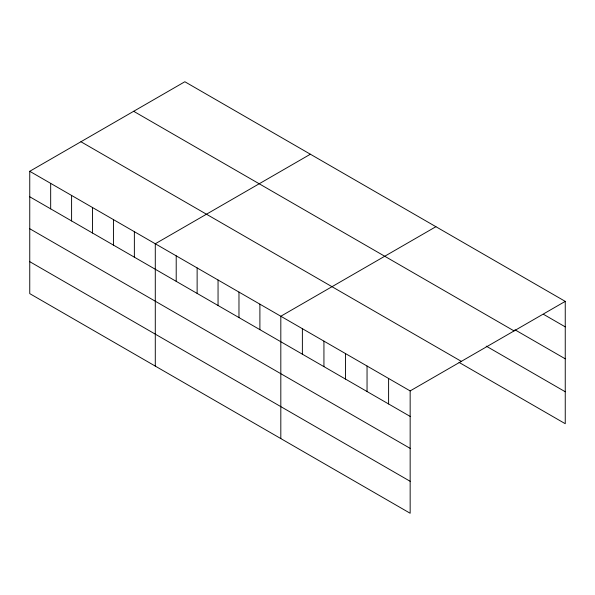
<?xml version="1.0" encoding="UTF-8"?>
<svg xmlns="http://www.w3.org/2000/svg" width="595" height="595" viewBox="0 0 595 595"><rect width="100%" height="100%" fill="white"/><g stroke="black" fill="none" stroke-linecap="round" stroke-linejoin="round"><path stroke-width="0.89" d="M29.75 171.293L410.156 390.915L410.156 513.254L29.75 293.625L29.75 171.293L184.844 81.746L565.25 301.375L565.25 423.707L459.065 362.407M310.374 154.224L155.288 243.764L155.288 366.103M435.912 226.702L280.818 316.243L280.818 438.582M410.156 390.915L565.25 301.375M543.696 314.42L565.25 326.871M514.95 329.786L565.25 358.822M133.659 111.295L514.073 330.924M486.212 346.119L565.25 391.755M80.927 141.744L461.341 361.366M29.75 196.781L410.156 416.411M29.75 228.74L410.156 448.37M29.75 261.666L410.156 481.296M388.602 378.472L388.602 403.96M367.048 366.029L367.048 391.517M345.487 353.579L345.487 379.075M323.933 341.136L323.933 366.624M302.379 328.685L302.379 354.181M259.896 304.164L259.896 329.66M238.974 292.086L238.974 317.574M218.053 280.007L218.053 305.495M197.131 267.929L197.131 293.417M176.209 255.85L176.209 281.338M134.366 231.686L134.366 257.181M113.437 219.607L113.437 245.103M92.515 207.529L92.515 233.024M71.593 195.45L71.593 220.938M50.672 183.372L50.672 208.86"/></g></svg>
